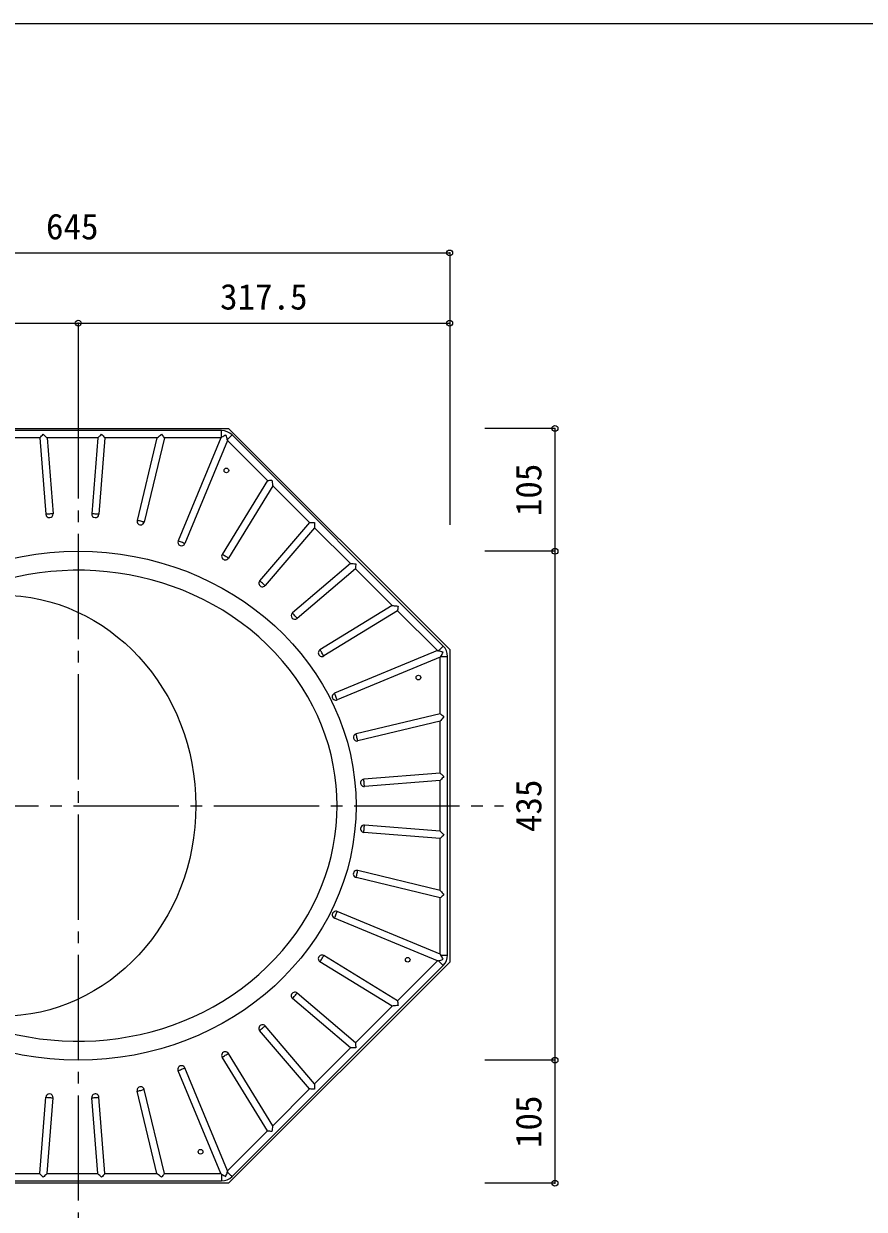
# Model space of a CAD drawing. Units: millimetres at full size, sheet at 1:10. Extents: x -1447 to 1393, y -1005 to 983.
# Drawn here: x -745 to -27, y -30 to 983 of the extents above; entities that cross this region are included whole.
import ezdxf
from ezdxf.enums import TextEntityAlignment as Align

# ---------------------------------------------------------------- set-up
doc = ezdxf.new("R2010")
doc.units = ezdxf.units.MM
doc.header["$LTSCALE"] = 10
doc.header["$PDMODE"] = 32
doc.header["$PDSIZE"] = 5
doc.linetypes.add('CHAIN2', pattern=[12, 9, -1, 1, -1])
for name, color, linetype in [('0-0_Defpoints', 7, 'Continuous'), ('1-0', 7, 'Continuous'), ('1-1', 7, 'CHAIN2'), ('1-8', 7, 'Continuous')]:
    doc.layers.add(name, color=color, linetype=linetype)
doc.styles.add('ＭＳ ゴシック', font='')
doc.styles.get('ＭＳ ゴシック').set_extended_font_data('MS Gothic')

msp = doc.modelspace()

# ---------------------------------------------------------------- linework, layer by layer
at = {"layer": '0-0_Defpoints'}
msp.add_lwpolyline([(-1446.63, -1004.65), (1393.37, -1004.65), (1393.37, 983.35), (-1446.63, 983.35)], close=True, dxfattribs=at)
at = {"layer": '1-0'}
for p, q in [((-837.05, 637.44), (-569.89, 637.44)), ((-575.86, 635.56), (-831.08, 635.56)), ((-731.32, 629.36), (-775.77, 629.36)), ((-731.32, 629.36), (-726.18, 564.05)), ((-681.83, 629.36), (-725.1, 629.36)), ((-681.83, 629.36), (-686.93, 564.54)), ((-631.17, 629.36), (-675.61, 629.36)), ((-631.17, 629.36), (-648.09, 558.88)), ((-576.59, 629.36), (-624.8, 629.36)), ((-576.59, 629.36), (-613.04, 541.35)), ((-575.86, 629.84), (-575.86, 635.56)), ((-380.97, 448.52), (-569.89, 637.44)), ((-386.53, 451.42), (-566.99, 631.88)), ((-536.77, 592.9), (-570.86, 626.99)), ((-536.77, 592.9), (-575.42, 529.83)), ((-500.84, 556.96), (-532.26, 588.39)), ((-500.84, 556.96), (-543.38, 507.15)), ((-465.84, 521.97), (-496.44, 552.57)), ((-465.84, 521.97), (-515.28, 479.74)), ((-430.02, 486.14), (-461.44, 517.57)), ((-430.02, 486.14), (-491.82, 448.27)), ((-391.42, 447.55), (-425.51, 481.64)), ((-391.42, 447.55), (-479.43, 411.1)), ((-380.97, 448.52), (-380.97, 181.36)), ((-389.05, 393.61), (-389.05, 441.82)), ((-388.57, 442.55), (-382.85, 442.55)), ((-382.85, 187.33), (-382.85, 442.55)), ((-389.05, 393.61), (-460.97, 376.34)), ((-389.05, 342.79), (-389.05, 387.24)), ((-389.05, 342.79), (-454.35, 337.65)), ((-389.05, 293.3), (-389.05, 336.57)), ((-389.05, 293.3), (-453.87, 298.4)), ((-389.05, 242.64), (-389.05, 287.08)), ((-389.05, 242.64), (-459.53, 259.56)), ((-389.05, 188.06), (-389.05, 236.27)), ((-389.05, 188.06), (-477.05, 224.51)), ((-425.51, 148.24), (-488.58, 186.89)), ((-569.89, -7.56), (-380.97, 181.36)), ((-566.99, -2), (-386.53, 178.46)), ((-425.51, 148.24), (-391.42, 182.33)), ((-461.44, 112.31), (-511.26, 154.85)), ((-461.44, 112.31), (-430.02, 143.73)), ((-496.44, 77.31), (-538.67, 126.75)), ((-532.26, 41.49), (-570.13, 103.29)), ((-496.44, 77.31), (-465.84, 107.91)), ((-570.86, 2.89), (-607.31, 90.9)), ((-624.8, 0.52), (-642.06, 72.44)), ((-532.26, 41.49), (-500.84, 72.91)), ((-725.1, 0.52), (-720, 65.34)), ((-675.61, 0.52), (-680.75, 65.82)), ((-570.86, 2.89), (-536.77, 36.98)), ((-775.77, 0.52), (-731.32, 0.52)), ((-725.1, 0.52), (-681.83, 0.52)), ((-675.61, 0.52), (-631.17, 0.52)), ((-624.8, 0.52), (-576.59, 0.52)), ((-575.86, 0.04), (-575.86, -5.68)), ((-569.89, -7.56), (-837.05, -7.56)), ((-831.08, -5.68), (-575.86, -5.68))]:
    msp.add_line(p, q, dxfattribs=at)
for points in [[(-731.32, 629.36), (-730.89, 629.83), (-730.36, 630.4), (-729.77, 631.04), (-729.12, 631.74), (-728.46, 632.46)], [(-728.46, 632.46), (-727.68, 631.74), (-726.93, 631.04), (-726.23, 630.4), (-725.62, 629.83), (-725.1, 629.36)], [(-725.1, 629.36), (-720, 564.54), (-720.61, 564.49), (-721.36, 564.43), (-722.2, 564.37), (-723.09, 564.3), (-723.99, 564.23), (-724.83, 564.16), (-725.58, 564.1), (-726.18, 564.05)], [(-675.61, 629.36), (-680.75, 564.05), (-681.36, 564.1), (-682.11, 564.16), (-682.95, 564.23), (-683.84, 564.3), (-684.74, 564.37), (-685.58, 564.43), (-686.33, 564.49), (-686.93, 564.54)], [(-681.83, 629.36), (-681.32, 629.83), (-680.71, 630.4), (-680.01, 631.04), (-679.26, 631.74), (-678.48, 632.46)], [(-678.48, 632.46), (-677.81, 631.74), (-677.17, 631.04), (-676.58, 630.4), (-676.05, 629.83), (-675.61, 629.36)], [(-624.8, 629.36), (-642.06, 557.43), (-642.65, 557.57), (-643.38, 557.75), (-644.21, 557.95), (-645.08, 558.16), (-645.95, 558.37), (-646.77, 558.56), (-647.5, 558.74), (-648.09, 558.88)], [(-631.17, 629.36), (-630.57, 629.83), (-629.85, 630.4), (-629.03, 631.04), (-628.15, 631.74), (-627.24, 632.46)], [(-627.24, 632.46), (-626.67, 631.74), (-626.12, 631.04), (-625.62, 630.4), (-625.17, 629.83), (-624.8, 629.36)], [(-576.59, 629.36), (-576.36, 629.51), (-576.12, 629.67), (-575.86, 629.84)], [(-571.03, 627.84), (-570.57, 628.3), (-570.05, 628.82), (-569.49, 629.38), (-568.92, 629.95), (-568.36, 630.51), (-567.83, 631.04), (-567.37, 631.5), (-566.99, 631.88)], [(-571.03, 627.84), (-570.97, 627.53), (-570.91, 627.25), (-570.86, 626.99), (-607.31, 538.98), (-607.87, 539.21), (-608.56, 539.5), (-609.35, 539.83), (-610.18, 540.17), (-611, 540.51), (-611.79, 540.84), (-612.48, 541.12), (-613.04, 541.35)], [(-532.26, 588.39), (-570.13, 526.59), (-570.65, 526.91), (-571.29, 527.3), (-572.01, 527.74), (-572.78, 528.21), (-573.54, 528.68), (-574.26, 529.12), (-574.9, 529.51), (-575.42, 529.83)], [(-536.77, 592.9), (-536.17, 592.97), (-535.45, 593.05), (-534.64, 593.15), (-533.76, 593.25), (-532.85, 593.36)], [(-532.85, 593.36), (-532.71, 592.21), (-532.58, 591.09), (-532.46, 590.06), (-532.35, 589.15), (-532.26, 588.39)], [(-496.44, 552.57), (-538.67, 503.13), (-539.13, 503.52), (-539.7, 504.01), (-540.34, 504.56), (-541.02, 505.14), (-541.71, 505.72), (-542.35, 506.27), (-542.92, 506.76), (-543.38, 507.15)], [(-500.84, 556.96), (-500.19, 556.99), (-499.42, 557.02), (-498.54, 557.05), (-497.6, 557.09), (-496.62, 557.13)], [(-496.62, 557.13), (-496.58, 556.07), (-496.54, 555.05), (-496.5, 554.1), (-496.47, 553.26), (-496.44, 552.57)], [(-461.44, 517.57), (-511.26, 475.03), (-511.65, 475.49), (-512.14, 476.06), (-512.69, 476.7), (-513.27, 477.38), (-513.85, 478.07), (-514.4, 478.71), (-514.89, 479.28), (-515.28, 479.74)], [(-465.84, 521.97), (-465.14, 521.94), (-464.31, 521.91), (-463.36, 521.87), (-462.34, 521.83), (-461.28, 521.79)], [(-461.28, 521.79), (-461.32, 520.81), (-461.35, 519.86), (-461.39, 518.99), (-461.42, 518.22), (-461.44, 517.57)], [(-425.51, 481.64), (-488.58, 442.99), (-488.9, 443.51), (-489.29, 444.14), (-489.73, 444.87), (-490.2, 445.63), (-490.67, 446.4), (-491.11, 447.12), (-491.5, 447.76), (-491.82, 448.27)], [(-430.02, 486.14), (-429.26, 486.05), (-428.35, 485.95), (-427.32, 485.82), (-426.2, 485.69), (-425.05, 485.56)], [(-425.05, 485.56), (-425.15, 484.65), (-425.26, 483.77), (-425.35, 482.95), (-425.44, 482.24), (-425.51, 481.64)], [(-391.42, 447.55), (-391.16, 447.5), (-390.87, 447.44), (-390.57, 447.38)], [(-390.57, 447.38), (-390.11, 447.83), (-389.59, 448.35), (-389.03, 448.91), (-388.46, 449.49), (-387.89, 450.05), (-387.37, 450.58), (-386.91, 451.04), (-386.53, 451.42)], [(-388.57, 442.55), (-388.74, 442.29), (-388.9, 442.04), (-389.05, 441.82), (-477.05, 405.37), (-477.29, 405.93), (-477.57, 406.62), (-477.9, 407.4), (-478.24, 408.23), (-478.58, 409.06), (-478.91, 409.84), (-479.19, 410.53), (-479.43, 411.1)], [(-389.05, 387.24), (-459.53, 370.32), (-459.67, 370.91), (-459.84, 371.63), (-460.04, 372.46), (-460.25, 373.33), (-460.46, 374.2), (-460.66, 375.03), (-460.83, 375.75), (-460.97, 376.34)], [(-389.05, 393.61), (-388.58, 393.24), (-388.01, 392.79), (-387.36, 392.28), (-386.67, 391.74), (-385.95, 391.17)], [(-385.95, 391.17), (-386.67, 390.26), (-387.36, 389.37), (-388.01, 388.56), (-388.58, 387.84), (-389.05, 387.24)], [(-389.05, 336.57), (-453.87, 331.47), (-453.92, 332.08), (-453.97, 332.83), (-454.04, 333.67), (-454.11, 334.56), (-454.18, 335.46), (-454.25, 336.3), (-454.31, 337.05), (-454.35, 337.65)], [(-389.05, 342.79), (-388.58, 342.36), (-388.01, 341.83), (-387.36, 341.24), (-386.67, 340.59), (-385.95, 339.93)], [(-385.95, 339.93), (-386.67, 339.15), (-387.36, 338.4), (-388.01, 337.7), (-388.58, 337.09), (-389.05, 336.57)], [(-389.05, 287.08), (-454.35, 292.22), (-454.31, 292.83), (-454.25, 293.58), (-454.18, 294.42), (-454.11, 295.31), (-454.04, 296.21), (-453.97, 297.05), (-453.92, 297.8), (-453.87, 298.4)], [(-389.05, 293.3), (-388.58, 292.79), (-388.01, 292.18), (-387.36, 291.48), (-386.67, 290.73), (-385.95, 289.95)], [(-385.95, 289.95), (-386.67, 289.28), (-387.36, 288.64), (-388.01, 288.05), (-388.58, 287.52), (-389.05, 287.08)], [(-389.05, 236.27), (-460.97, 253.53), (-460.83, 254.12), (-460.66, 254.85), (-460.46, 255.68), (-460.25, 256.55), (-460.04, 257.42), (-459.84, 258.24), (-459.67, 258.97), (-459.53, 259.56)], [(-389.05, 242.64), (-388.58, 242.04), (-388.01, 241.32), (-387.36, 240.5), (-386.67, 239.62), (-385.95, 238.71)], [(-385.95, 238.71), (-386.67, 238.14), (-387.36, 237.59), (-388.01, 237.09), (-388.58, 236.64), (-389.05, 236.27)], [(-390.57, 182.5), (-390.87, 182.44), (-391.16, 182.38), (-391.42, 182.33), (-479.43, 218.78), (-479.19, 219.34), (-478.91, 220.03), (-478.58, 220.82), (-478.24, 221.65), (-477.9, 222.47), (-477.57, 223.26), (-477.29, 223.95), (-477.05, 224.51)], [(-430.02, 143.73), (-491.82, 181.6), (-491.5, 182.12), (-491.11, 182.76), (-490.67, 183.48), (-490.2, 184.25), (-489.73, 185.01), (-489.29, 185.73), (-488.9, 186.37), (-488.58, 186.89)], [(-390.57, 182.5), (-390.11, 182.04), (-389.59, 181.52), (-389.03, 180.96), (-388.46, 180.39), (-387.89, 179.83), (-387.37, 179.3), (-386.91, 178.84), (-386.53, 178.46)], [(-389.05, 188.06), (-388.9, 187.83), (-388.74, 187.59), (-388.57, 187.33), (-382.85, 187.33)], [(-465.84, 107.91), (-515.28, 150.14), (-514.89, 150.6), (-514.4, 151.17), (-513.85, 151.81), (-513.27, 152.49), (-512.69, 153.18), (-512.14, 153.82), (-511.65, 154.39), (-511.26, 154.85)], [(-425.05, 144.32), (-426.2, 144.18), (-427.32, 144.05), (-428.35, 143.93), (-429.26, 143.82), (-430.02, 143.73)], [(-425.51, 148.24), (-425.44, 147.64), (-425.35, 146.92), (-425.26, 146.11), (-425.15, 145.23), (-425.05, 144.32)], [(-500.84, 72.91), (-543.38, 122.73), (-542.92, 123.12), (-542.35, 123.61), (-541.71, 124.16), (-541.02, 124.74), (-540.34, 125.32), (-539.7, 125.87), (-539.13, 126.36), (-538.67, 126.75)], [(-461.44, 112.31), (-461.42, 111.66), (-461.39, 110.89), (-461.35, 110.01), (-461.32, 109.07), (-461.28, 108.09)], [(-536.77, 36.98), (-575.42, 100.05), (-574.9, 100.37), (-574.26, 100.76), (-573.54, 101.2), (-572.78, 101.67), (-572.01, 102.14), (-571.29, 102.58), (-570.65, 102.97), (-570.13, 103.29)], [(-461.28, 108.09), (-462.34, 108.05), (-463.36, 108.01), (-464.31, 107.97), (-465.14, 107.94), (-465.84, 107.91)], [(-575.86, 0.04), (-576.12, 0.21), (-576.36, 0.37), (-576.59, 0.52), (-613.04, 88.52), (-612.48, 88.76), (-611.79, 89.04), (-611, 89.37), (-610.18, 89.71), (-609.35, 90.05), (-608.56, 90.38), (-607.87, 90.66), (-607.31, 90.9)], [(-631.17, 0.52), (-648.09, 71), (-647.5, 71.14), (-646.77, 71.31), (-645.95, 71.51), (-645.08, 71.72), (-644.21, 71.93), (-643.38, 72.13), (-642.65, 72.3), (-642.06, 72.44)], [(-496.62, 72.75), (-497.6, 72.79), (-498.54, 72.82), (-499.42, 72.86), (-500.19, 72.89), (-500.84, 72.91)], [(-496.44, 77.31), (-496.47, 76.61), (-496.5, 75.78), (-496.54, 74.83), (-496.58, 73.81), (-496.62, 72.75)], [(-731.32, 0.52), (-726.18, 65.82), (-725.58, 65.78), (-724.83, 65.72), (-723.99, 65.65), (-723.09, 65.58), (-722.2, 65.51), (-721.36, 65.44), (-720.61, 65.39), (-720, 65.34)], [(-681.83, 0.52), (-686.93, 65.34), (-686.33, 65.39), (-685.58, 65.44), (-684.74, 65.51), (-683.84, 65.58), (-682.95, 65.65), (-682.11, 65.72), (-681.36, 65.78), (-680.75, 65.82)], [(-532.26, 41.49), (-532.35, 40.73), (-532.46, 39.82), (-532.58, 38.79), (-532.71, 37.67), (-532.85, 36.52)], [(-532.85, 36.52), (-533.76, 36.62), (-534.64, 36.73), (-535.45, 36.82), (-536.17, 36.91), (-536.77, 36.98)], [(-728.46, -2.58), (-729.12, -1.86), (-729.77, -1.17), (-730.36, -0.52), (-730.89, 0.05), (-731.32, 0.52)], [(-725.1, 0.52), (-725.62, 0.05), (-726.23, -0.52), (-726.93, -1.17), (-727.68, -1.86), (-728.46, -2.58)], [(-678.48, -2.58), (-679.26, -1.86), (-680.01, -1.17), (-680.71, -0.52), (-681.32, 0.05), (-681.83, 0.52)], [(-675.61, 0.52), (-676.05, 0.05), (-676.58, -0.52), (-677.17, -1.17), (-677.81, -1.86), (-678.48, -2.58)], [(-627.24, -2.58), (-628.15, -1.86), (-629.03, -1.17), (-629.85, -0.52), (-630.57, 0.05), (-631.17, 0.52)], [(-624.8, 0.52), (-625.17, 0.05), (-625.62, -0.52), (-626.12, -1.17), (-626.67, -1.86), (-627.24, -2.58)], [(-570.86, 2.89), (-570.91, 2.63), (-570.97, 2.34), (-571.03, 2.04)], [(-571.03, 2.04), (-570.57, 1.58), (-570.05, 1.06), (-569.49, 0.5), (-568.92, -0.07), (-568.36, -0.64), (-567.83, -1.16), (-567.37, -1.62), (-566.99, -2)]]:
    msp.add_lwpolyline(points, dxfattribs=at)
for centre in [(-571.86, 601.53), (-407.76, 424.53), (-416.88, 183.33), (-593.88, 19.23)]:
    msp.add_circle(centre, 2, dxfattribs=at)
for centre, radius, start, end in [((-575.86, 623.01), 12.55, 44.99949, 90.00054), ((-563.79, 611.21), 22.2, 112.39281, 122.94508), ((-592.13, 623.39), 21.57, 11.89954, 22.76266), ((-723.09, 564.3), 3.1, 184.50022, 4.49985), ((-683.84, 564.3), 3.1, 175.50001, 355.49991), ((-645.08, 558.16), 3.1, 166.49987, 346.50021), ((-610.18, 540.17), 3.1, 157.50028, 337.49983), ((-572.78, 528.21), 3.1, 148.50007, 328.50017), ((-541.02, 505.14), 3.1, 139.5, 319.50007), ((-513.27, 477.38), 3.1, 130.49989, 310.49987), ((-490.2, 445.63), 3.1, 121.49985, 301.50014), ((-395.11, 425.95), 21.9, 67.32028, 78.01727), ((-406.49, 454.25), 21.41, 326.85885, 337.80327), ((-395.4, 442.55), 12.55, 0, 44.99975), ((-478.24, 408.23), 3.1, 112.4999, 292.50004), ((-460.25, 373.33), 3.1, 103.49997, 283.49992), ((-454.11, 334.56), 3.1, 94.49991, 274.50018), ((-454.11, 295.31), 3.1, 85.49973, 265.50019), ((-460.25, 256.55), 3.1, 76.49991, 256.50019), ((-478.24, 221.65), 3.1, 67.49997, 247.50014), ((-490.2, 184.25), 3.1, 58.49992, 238.50016), ((-395.01, 203.61), 21.57, 281.89986, 292.76259), ((-407.17, 175.27), 22.17, 22.38585, 32.95203), ((-395.4, 187.33), 12.55, 315.00012, 0), ((-513.27, 152.49), 3.1, 49.49989, 229.50026), ((-541.02, 124.74), 3.1, 40.50005, 220.5001), ((-572.78, 101.67), 3.1, 31.49985, 211.50014), ((-610.18, 89.71), 3.1, 22.4999, 202.49999), ((-645.08, 71.72), 3.1, 13.49992, 193.5), ((-723.09, 65.58), 3.1, 355.5, 175.49992), ((-683.84, 65.58), 3.1, 4.49996, 184.50011), ((-564.16, 17.96), 21.41, 236.85988, 247.80298), ((-592.52, 6.6), 21.97, 337.33642, 348.00113), ((-575.86, 6.87), 12.55, 270.00009, 314.99988)]:
    msp.add_arc(centre, radius, start, end, dxfattribs=at)
msp.add_ellipse((-698.47, 314.94), major_axis=(-221.29, 0), ratio=0.909621, start_param=1.017854, end_param=5.2653313, dxfattribs=at)
for centre, major_axis, ratio in [((-698.47, 314.94), (237.5, 0), 0.915789), ((-764.39, 314.94), (0, 180), 0.925114)]:
    msp.add_ellipse(centre, major_axis=major_axis, ratio=ratio, dxfattribs=at)
at = {"layer": '1-1'}
for p, q in [((-698.47, 667.44), (-698.47, -570.28)), ((-1062.54, 314.94), (-334.86, 314.94))]:
    msp.add_line(p, q, dxfattribs=at)
at = {"layer": '1-8'}
for p, q in [((-1025.97, 787.44), (-380.97, 787.44)), ((-380.97, 787.44), (-380.97, 727.44)), ((-1025.97, 727.44), (-698.47, 727.44)), ((-698.47, 727.44), (-698.47, 667.44)), ((-698.47, 727.44), (-380.97, 727.44)), ((-380.97, 727.44), (-380.97, 555.05)), ((-290.97, 637.44), (-350.97, 637.44)), ((-290.97, 637.44), (-290.97, 532.44)), ((-290.97, 532.44), (-350.97, 532.44)), ((-290.97, 532.44), (-290.97, 97.44)), ((-290.97, 97.44), (-350.97, 97.44)), ((-290.97, 97.44), (-290.97, -7.56)), ((-290.97, -7.56), (-350.97, -7.56))]:
    msp.add_line(p, q, dxfattribs=at)
for p in [(-380.97, 787.44), (-698.47, 727.44), (-380.97, 727.44), (-290.97, 637.44), (-290.97, 532.44), (-290.97, 97.44), (-290.97, -7.56)]:
    msp.add_point(p, dxfattribs=at)

# ---------------------------------------------------------------- texts
at = {"layer": '1-8', "style": 'ＭＳ ゴシック'}
for s, p in [('645', (-725.97, 792.44)), ('317.5', (-577.22, 732.44))]:
    msp.add_text(s, height=21.99, dxfattribs=at).set_placement(p, align=Align.BOTTOM_LEFT)
for s, p in [('105', (-295.97, 562.44)), ('435', (-295.97, 292.44)), ('105', (-295.97, 22.44))]:
    msp.add_text(s, height=21.99, rotation=90, dxfattribs=at).set_placement(p, align=Align.BOTTOM_LEFT)

doc.saveas('drawing.dxf')
